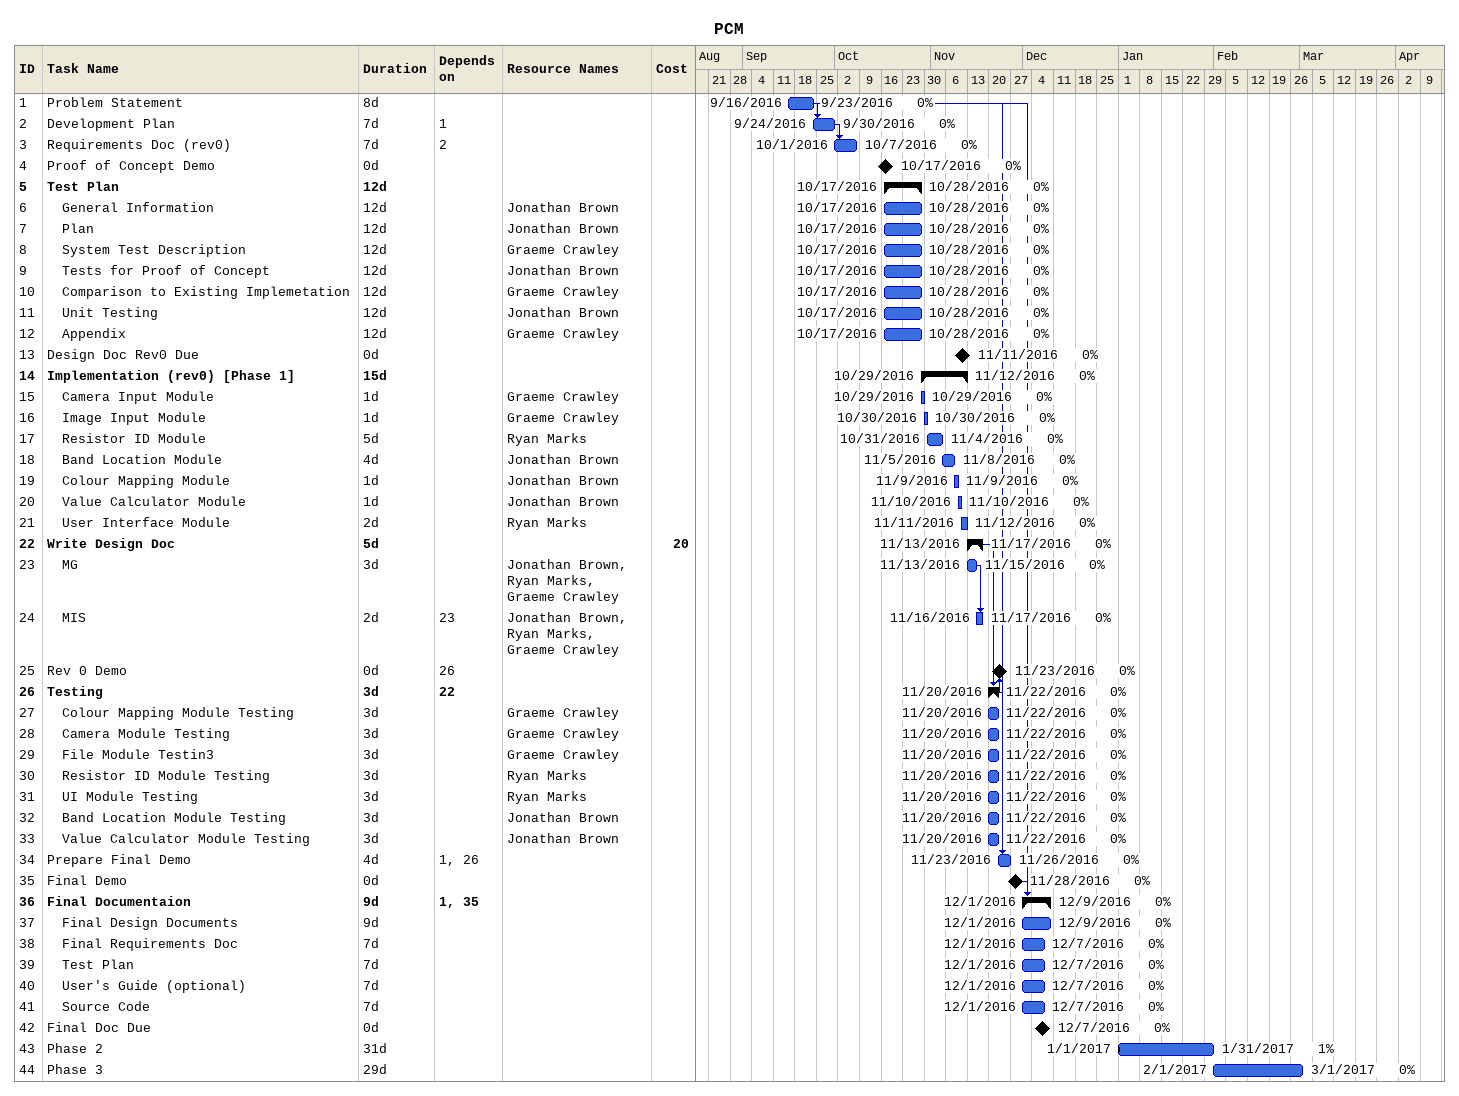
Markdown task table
PCM

| ID | Level | Task | Duration | Start | Finish | Predecessors | Resources | % complete | Cost |
|---|---|---|---|---|---|---|---|---|---|
| 1 | 1 | Problem Statement | 8d | 2016-09-16 | 2016-09-23 |  |  | 0 |  |
| 2 | 1 | Development Plan | 7d | 2016-09-24 | 2016-09-30 | 1 |  | 0 |  |
| 3 | 1 | Requirements Doc (rev0) | 7d | 2016-10-01 | 2016-10-07 | 2 |  | 0 |  |
| 4 | 1 | Proof of Concept Demo | 0d | 2016-10-17 | 2016-10-17 |  |  | 0 |  |
| 5 | 1 | **Test Plan** | 12d | 2016-10-17 | 2016-10-28 |  |  | 0 |  |
| 6 | 2 | General Information | 12d | 2016-10-17 | 2016-10-28 |  | Jonathan Brown | 0 |  |
| 7 | 2 | Plan | 12d | 2016-10-17 | 2016-10-28 |  | Jonathan Brown | 0 |  |
| 8 | 2 | System Test Description | 12d | 2016-10-17 | 2016-10-28 |  | Graeme Crawley | 0 |  |
| 9 | 2 | Tests for Proof of Concept | 12d | 2016-10-17 | 2016-10-28 |  | Jonathan Brown | 0 |  |
| 10 | 2 | Comparison to Existing Implemetation | 12d | 2016-10-17 | 2016-10-28 |  | Graeme Crawley | 0 |  |
| 11 | 2 | Unit Testing | 12d | 2016-10-17 | 2016-10-28 |  | Jonathan Brown | 0 |  |
| 12 | 2 | Appendix | 12d | 2016-10-17 | 2016-10-28 |  | Graeme Crawley | 0 |  |
| 13 | 1 | Design Doc Rev0 Due | 0d | 2016-11-11 | 2016-11-11 |  |  | 0 |  |
| 14 | 1 | **Implementation (rev0) [Phase 1]** | 15d | 2016-10-29 | 2016-11-12 |  |  | 0 |  |
| 15 | 2 | Camera Input Module | 1d | 2016-10-29 | 2016-10-29 |  | Graeme Crawley | 0 |  |
| 16 | 2 | Image Input Module | 1d | 2016-10-30 | 2016-10-30 |  | Graeme Crawley | 0 |  |
| 17 | 2 | Resistor ID Module | 5d | 2016-10-31 | 2016-11-04 |  | Ryan Marks | 0 |  |
| 18 | 2 | Band Location Module | 4d | 2016-11-05 | 2016-11-08 |  | Jonathan Brown | 0 |  |
| 19 | 2 | Colour Mapping Module | 1d | 2016-11-09 | 2016-11-09 |  | Jonathan Brown | 0 |  |
| 20 | 2 | Value Calculator Module | 1d | 2016-11-10 | 2016-11-10 |  | Jonathan Brown | 0 |  |
| 21 | 2 | User Interface Module | 2d | 2016-11-11 | 2016-11-12 |  | Ryan Marks | 0 |  |
| 22 | 1 | **Write Design Doc** | 5d | 2016-11-13 | 2016-11-17 |  |  | 0 | 20 |
| 23 | 2 | MG | 3d | 2016-11-13 | 2016-11-15 |  | Jonathan Brown, Ryan Marks, Graeme Crawley | 0 |  |
| 24 | 2 | MIS | 2d | 2016-11-16 | 2016-11-17 | 23 | Jonathan Brown, Ryan Marks, Graeme Crawley | 0 |  |
| 25 | 1 | Rev 0 Demo | 0d | 2016-11-23 | 2016-11-23 | 26 |  | 0 |  |
| 26 | 1 | **Testing** | 3d | 2016-11-20 | 2016-11-22 | 22 |  | 0 |  |
| 27 | 2 | Colour Mapping Module Testing | 3d | 2016-11-20 | 2016-11-22 |  | Graeme Crawley | 0 |  |
| 28 | 2 | Camera Module Testing | 3d | 2016-11-20 | 2016-11-22 |  | Graeme Crawley | 0 |  |
| 29 | 2 | File Module Testin3 | 3d | 2016-11-20 | 2016-11-22 |  | Graeme Crawley | 0 |  |
| 30 | 2 | Resistor ID Module Testing | 3d | 2016-11-20 | 2016-11-22 |  | Ryan Marks | 0 |  |
| 31 | 2 | UI Module Testing | 3d | 2016-11-20 | 2016-11-22 |  | Ryan Marks | 0 |  |
| 32 | 2 | Band Location Module Testing | 3d | 2016-11-20 | 2016-11-22 |  | Jonathan Brown | 0 |  |
| 33 | 2 | Value Calculator Module Testing | 3d | 2016-11-20 | 2016-11-22 |  | Jonathan Brown | 0 |  |
| 34 | 1 | Prepare Final Demo | 4d | 2016-11-23 | 2016-11-26 | 1, 26 |  | 0 |  |
| 35 | 1 | Final Demo | 0d | 2016-11-28 | 2016-11-28 |  |  | 0 |  |
| 36 | 1 | **Final Documentaion** | 9d | 2016-12-01 | 2016-12-09 | 1, 35 |  | 0 |  |
| 37 | 2 | Final Design Documents | 9d | 2016-12-01 | 2016-12-09 |  |  | 0 |  |
| 38 | 2 | Final Requirements Doc | 7d | 2016-12-01 | 2016-12-07 |  |  | 0 |  |
| 39 | 2 | Test Plan | 7d | 2016-12-01 | 2016-12-07 |  |  | 0 |  |
| 40 | 2 | User's Guide (optional) | 7d | 2016-12-01 | 2016-12-07 |  |  | 0 |  |
| 41 | 2 | Source Code | 7d | 2016-12-01 | 2016-12-07 |  |  | 0 |  |
| 42 | 1 | Final Doc Due | 0d | 2016-12-07 | 2016-12-07 |  |  | 0 |  |
| 43 | 1 | Phase 2 | 31d | 2017-01-01 | 2017-01-31 |  |  | 1 |  |
| 44 | 1 | Phase 3 | 29d | 2017-02-01 | 2017-03-01 |  |  | 0 |  |
